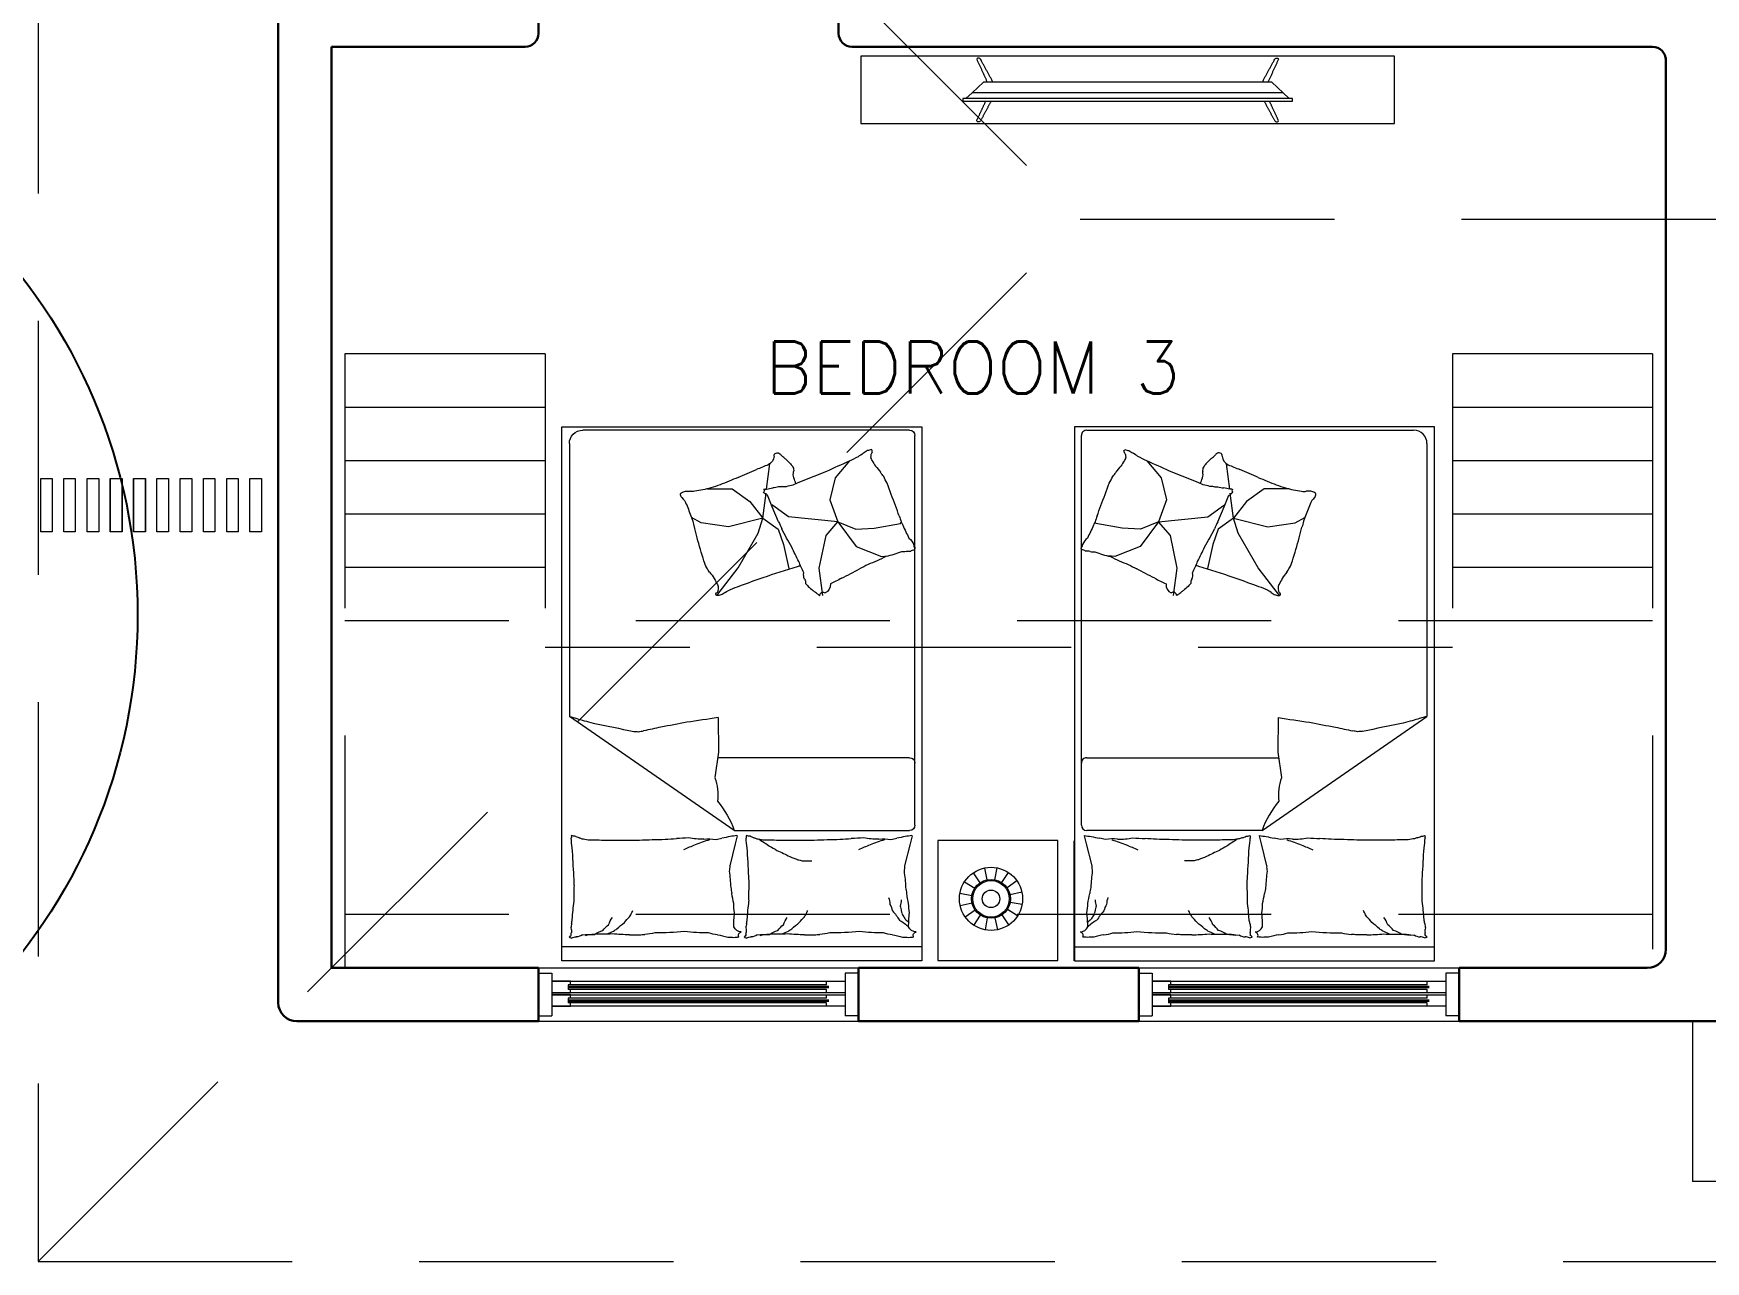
# Model space of a CAD drawing. Header units: metres. Extents: x -44 to 358, y -246 to 48.
# Drawn here: x 83.5 to 89.76, y -115.01 to -110.41 of the extents above; entities that cross this region are included whole.
import ezdxf

# ---------------------------------------------------------------- set-up
doc = ezdxf.new("R2010")
doc.units = ezdxf.units.M
doc.header["$LTSCALE"] = 0.3
doc.linetypes.add('HIDDEN2', pattern=[4.7625, 3.175, -1.5875])
for name, color, linetype, lineweight in [('A-DOOR', 7, 'Continuous', 5), ('A-WALL', 7, 'Continuous', 30), ('MOBILIARIOS', 252, 'Continuous', 0), ('muros bajitos', 252, 'Continuous', 5), ('piscina', 7, 'Continuous', 0), ('puertas', 42, 'Continuous', 0)]:
    doc.layers.add(name, color=color, linetype=linetype, lineweight=lineweight)
doc.layers.add('DIMTEXTO', color=4, linetype='Continuous')
doc.layers.add('TEXTOS', color=4, linetype='Continuous')
doc.layers.add('Techos 1', color=7, linetype='HIDDEN2', lineweight=9, true_color=0x42391a)
doc.styles.add('DIM_FONT', font='SIMPLEX.shx', dxfattribs={"width": 0.8})

# ---------------------------------------------------------------- blocks, each defined once
blk = doc.blocks.new('A$C583d552a')
at = {"layer": 'MOBILIARIOS'}
for p, q in [((1.3494, 2), (0, 2)), ((0, 2), (0, 0)), ((1.3494, 1.9476), (0, 1.9476)), ((1.3494, 0), (1.3494, 2)), ((1.3507, 1.9999), (1.3507, 1.5499)), ((0.6498, 1.5617), (0.6292, 1.6443)), ((1.3052, 1.5617), (1.2845, 1.6443)), ((0.6465, 1.5115), (0.0284, 1.0841)), ((0.6465, 1.5115), (1.3035, 1.5115)), ((0.6573, 1.5317), (0.6498, 1.5617)), ((1.3127, 1.5317), (1.3052, 1.5617)), ((1.3235, 1.4915), (1.3235, 0.0322)), ((0.5876, 1.2184), (0.574, 1.3138)), ((1.3035, 1.2389), (0.5847, 1.2389)), ((0.5859, 1.0883), (0.5876, 1.2184)), ((0.0284, 0.0622), (0.0284, 1.0841)), ((0.5815, 0.6316), (0.6607, 0.5276)), ((0.9781, 0.6317), (0.9643, 0.5286)), ((0.6607, 0.5276), (0.7358, 0.3973)), ((0.8307, 0.4407), (0.8505, 0.5296)), ((0.9643, 0.5286), (0.9901, 0.4065)), ((0.8109, 0.3834), (0.8307, 0.4407)), ((1.0348, 0.355), (1.1036, 0.4478)), ((1.1036, 0.4478), (1.1983, 0.4856)), ((1.1983, 0.4856), (1.2223, 0.4822)), ((0.7358, 0.3973), (0.7536, 0.342)), ((0.7536, 0.342), (0.8109, 0.3834)), ((0.9901, 0.4065), (1.0348, 0.355)), ((1.0348, 0.355), (1.1019, 0.3825)), ((1.1019, 0.3825), (1.1707, 0.379)), ((1.1707, 0.379), (1.2688, 0.3619)), ((0.5223, 0.3597), (0.4863, 0.3397)), ((0.6251, 0.3736), (0.5223, 0.3597)), ((0.7536, 0.342), (0.6251, 0.3736)), ((0.7042, 0.2787), (0.7536, 0.342)), ((0.7536, 0.342), (0.7654, 0.2478)), ((0.8118, 0.3558), (0.7888, 0.2995)), ((0.8491, 0.3361), (0.7992, 0.3)), ((1.0348, 0.355), (0.8491, 0.3361)), ((1.0039, 0.2725), (1.0348, 0.355)), ((1.2688, 0.3619), (1.2721, 0.3554)), ((0.639, 0.2313), (0.7042, 0.2787)), ((0.7888, 0.2995), (0.771, 0.256)), ((0.7992, 0.3), (0.7871, 0.2914)), ((1.0245, 0.19), (1.0039, 0.2725)), ((0.5461, 0.2313), (0.639, 0.2313)), ((0.7672, 0.2331), (0.7791, 0.1385)), ((1.0781, 0.1274), (1.0245, 0.19)), ((0, 0), (1.3494, 0)), ((1.3035, 0.0122), (0.0784, 0.0122))]:
    blk.add_line(p, q, dxfattribs=at)
for centre, radius, start, end in [((0.027, 1.9139), 0.00342, 291.7883, 340.43603), ((0.0287, 1.9085), 0.00232, 340.43603, 101.89306), ((0.0283, 1.9378), 0.0251, 274.30254, 291.7883), ((0.0349, 1.9093), 0.00428, 201.9904, 281.89306), ((0.0034, 1.8889), 0.0328, 338.57902, 8.13348), ((0.0503, 1.8994), 0.0156, 158.57902, 201.9904), ((0.0524, 1.9393), 0.0289, 239.34875, 274.30254), ((0.0496, 1.8568), 0.0539, 59.34875, 84.74081), ((0.0498, 1.0829), 0.8208, 84.74081, 88.09211), ((0.1156, 2.0005), 0.0992, 254.06476, 274.21588), ((0.1813, 1.9817), 0.0992, 233.91364, 254.06476), ((0.14, 0.406), 1.4943, 88.09211, 90.57574), ((0.2341, 1.9449), 0.0992, 216.17665, 233.91364), ((0.2774, 2.1075), 0.234, 242.76041, 249.13972), ((0.2628, 1.0293), 0.8732, 90.57574, 94.80185), ((0.2418, 1.949), 0.0768, 231.61143, 242.76041), ((0.4778, 2.1633), 0.3916, 226.18849, 231.61143), ((0.2669, 2.1919), 0.2897, 267.46141, 274.80185), ((0.3181, 2.0532), 0.1524, 259.81012, 267.46141), ((0.2552, 1.3747), 0.5293, 79.81012, 83.9133), ((0.3489, 0.8466), 1.049, 83.9133, 90), ((0.5498, 1.2129), 0.6827, 90, 97.54685), ((0.6155, 1.6625), 0.2422, 97.54685, 105.74398), ((0.539, 2.2041), 0.3048, 278.43719, 285.74398), ((0.6217, 2.0719), 0.1611, 270, 278.43719), ((0.6748, 1.8579), 0.0342, 94.40021, 153.41948), ((0.663, 2.0011), 0.0904, 258.72762, 270), ((0.6747, 1.9049), 0.0131, 153.41948, 258.72762), ((0.6824, 1.9139), 0.00342, 291.7883, 340.43603), ((0.6841, 1.9085), 0.00232, 340.43603, 101.89306), ((0.6837, 1.9378), 0.0251, 274.30254, 291.7883), ((0.6903, 1.9093), 0.00428, 201.9904, 281.89306), ((0.6587, 1.8889), 0.0328, 338.57902, 8.13348), ((0.7057, 1.8994), 0.0156, 158.57902, 201.9904), ((0.7077, 1.9393), 0.0289, 239.34875, 274.30254), ((0.705, 1.8568), 0.0539, 59.34875, 84.74081), ((0.7051, 1.0829), 0.8208, 84.74081, 88.09211), ((0.771, 2.0005), 0.0992, 254.06476, 274.21588), ((0.8367, 1.9817), 0.0992, 233.91364, 254.06476), ((0.7954, 0.406), 1.4943, 88.09211, 90.57574), ((0.8895, 1.9449), 0.0992, 216.17665, 233.91364), ((0.9328, 2.1075), 0.234, 242.76041, 249.13972), ((0.9182, 1.0293), 0.8732, 90.57574, 94.80185), ((0.8972, 1.949), 0.0768, 231.61143, 242.76041), ((1.1332, 2.1633), 0.3916, 226.18849, 231.61143), ((0.9223, 2.1919), 0.2897, 267.46141, 274.80185), ((0.9735, 2.0532), 0.1524, 259.81012, 267.46141), ((0.9106, 1.3747), 0.5293, 79.81012, 83.9133), ((1.0042, 0.8466), 1.049, 83.9133, 90), ((1.2051, 1.2129), 0.6827, 90, 97.54685), ((1.2709, 1.6625), 0.2422, 97.54685, 105.74398), ((1.1943, 2.2041), 0.3048, 278.43719, 285.74398), ((1.277, 2.0719), 0.1611, 270, 278.43719), ((1.3301, 1.8579), 0.0342, 94.40021, 153.41948), ((1.3183, 2.0011), 0.0904, 258.72762, 270), ((1.3301, 1.9049), 0.0131, 153.41948, 258.72762), ((-0.2067, 1.8253), 0.246, 8.13348, 12.10946), ((0.2334, 1.8867), 0.1983, 187.6809, 192.10946), ((0.951, 1.8987), 0.9131, 183.36875, 187.6809), ((0.2698, 1.8961), 0.0992, 198.43965, 216.17665), ((0.4095, 1.9982), 0.2252, 219.03494, 226.18849), ((0.297, 1.8591), 0.0493, 208.31676, 219.03494), ((0.443, 1.9062), 0.2002, 203.00277, 208.31676), ((1.1362, 1.8735), 0.4918, 180, 186.23236), ((0.8483, 1.7858), 0.204, 170.31563, 180), ((0.4487, 1.8253), 0.246, 8.13348, 12.10946), ((0.8888, 1.8867), 0.1983, 187.6809, 192.10946), ((1.6064, 1.8987), 0.9131, 183.36875, 187.6809), ((0.9252, 1.8961), 0.0992, 198.43965, 216.17665), ((1.0649, 1.9982), 0.2252, 219.03494, 226.18849), ((0.9524, 1.8591), 0.0493, 208.31676, 219.03494), ((1.0983, 1.9062), 0.2002, 203.00277, 208.31676), ((1.1407, 1.9123), 0.1399, 314.90238, 332.60117), ((1.201, 1.9723), 0.1399, 297.20359, 314.90238), ((1.0806, 1.8895), 0.2056, 338.18508, 341.2201), ((1.1386, 1.8881), 0.1511, 334.64488, 338.18508), ((1.2395, 1.8667), 0.0526, 318.55709, 334.64488), ((1.2339, 1.9167), 0.0899, 306.26407, 318.55709), ((1.7915, 1.8735), 0.4918, 180, 186.23236), ((1.5037, 1.7858), 0.204, 170.31563, 180), ((0.7246, 1.7573), 0.6787, 178.36691, 183.36875), ((1.5065, 1.5994), 0.882, 167.80162, 170.31563), ((1.38, 1.7573), 0.6787, 178.36691, 183.36875), ((1.0903, 1.8023), 0.1399, 343.48502, 354.36887), ((1.1053, 1.8529), 0.1399, 332.60117, 343.48502), ((1.2152, 1.8132), 0.0562, 341.2201, 0), ((1.1799, 1.7719), 0.0915, 0, 14.68511), ((2.1618, 1.5994), 0.882, 167.80162, 170.31563), ((1.4103, 1.6447), 1.3652, 176.94504, 178.36691), ((-0.0251, 1.7556), 0.6588, 351.99495, 357.33512), ((0.323, 1.792), 0.3171, 347.80162, 351.99495), ((2.0657, 1.6447), 1.3652, 176.94504, 178.36691), ((0.6302, 1.7556), 0.6588, 351.99495, 357.33512), ((0.9783, 1.792), 0.3171, 347.80162, 351.99495), ((13.6557, 0.85), 13.6356, 176.49514, 176.94504), ((0.5615, 1.6474), 0.0677, 357.33512, 14.04519), ((14.3111, 0.85), 13.6356, 176.49514, 176.94504), ((1.2169, 1.6474), 0.0677, 357.33512, 14.04519), ((0.3558, 1.5209), 0.3212, 170.00164, 176.49514), ((0.162, 0.9067), 0.7387, 64.68893, 66.51559), ((0.2052, 0.888), 0.7387, 66.51559, 68.34226), ((1.0112, 1.5209), 0.3212, 170.00164, 176.49514), ((0.3524, 2.1618), 0.7286, 302.13498, 305.82629), ((0.6394, 1.8508), 0.3126, 296.49848, 302.13498), ((0.2157, 2.8912), 1.4323, 294.32653, 296.49848), ((0.6758, 2.0834), 0.5066, 290.67428, 294.32653), ((0.8804, 1.6796), 0.058, 274.08277, 290.67428), ((0.9178, 1.8969), 0.2721, 266.4448, 274.08277), ((0.8174, 0.9067), 0.7387, 64.68893, 66.51559), ((0.8606, 0.888), 0.7387, 66.51559, 68.34226), ((0.0167, 1.535), 0.0193, 350.00164, 16.69777), ((0.0359, 1.5304), 0.00132, 16.69777, 97.12039), ((0.0616, 1.4467), 0.0875, 97.12039, 106.22115), ((0.086, 1.4654), 0.0767, 106.22115, 117.28412), ((0.0544, 1.5832), 0.0453, 282.86904, 297.28412), ((0.0661, 1.6885), 0.1459, 273.57397, 282.86904), ((0.0928, 2.7103), 1.164, 270.28654, 273.57397), ((0.2622, 7.2662), 5.7185, 269.02962, 270.28654), ((0.4439, 4.9065), 3.3622, 267.39037, 269.02962), ((0.4849, 2.7573), 1.2165, 265.38242, 267.39037), ((0.3621, 0.139), 1.4048, 85.38242, 87.25094), ((0.5213, 1.3138), 0.2301, 87.25094, 101.55856), ((0.2539, 0.8688), 0.7387, 68.34226, 70.57202), ((0.3081, 0.8497), 0.7387, 70.57202, 72.80178), ((0.5487, 1.6886), 0.1459, 263.56595, 281.55856), ((0.6137, 1.6599), 0.1197, 252.61359, 263.56595), ((0.2944, 1.6407), 0.3751, 320.35546, 339.85116), ((0.5624, 1.3144), 0.2297, 72.61359, 80.5159), ((0.6118, 1.2635), 0.2708, 80.5159, 85.91706), ((0.6573, 1.5308), 0.000917, 85.91706, 194.04494), ((0.6721, 1.535), 0.0193, 350.00164, 16.69777), ((0.6913, 1.5304), 0.00132, 16.69777, 97.12039), ((0.717, 1.4467), 0.0875, 97.12039, 106.22115), ((0.7413, 1.4654), 0.0767, 106.22115, 117.28412), ((0.7098, 1.5832), 0.0453, 282.86904, 297.28412), ((0.7215, 1.6885), 0.1459, 273.57397, 282.86904), ((0.7481, 2.7103), 1.164, 270.28654, 273.57397), ((0.9176, 7.2662), 5.7185, 269.02962, 270.28654), ((1.0992, 4.9065), 3.3622, 267.39037, 269.02962), ((1.1402, 2.7573), 1.2165, 265.38242, 267.39037), ((1.0175, 0.139), 1.4048, 85.38242, 87.25094), ((1.1766, 1.3138), 0.2301, 87.25094, 101.55856), ((0.9093, 0.8688), 0.7387, 68.34226, 70.57202), ((0.9635, 0.8497), 0.7387, 70.57202, 72.80178), ((1.204, 1.6886), 0.1459, 263.56595, 281.55856), ((1.269, 1.6599), 0.1197, 252.61359, 263.56595), ((1.2178, 1.3144), 0.2297, 72.61359, 80.5159), ((1.2671, 1.2635), 0.2708, 80.5159, 85.91706), ((1.3035, 1.4915), 0.02, 0, 90), ((1.3126, 1.5308), 0.000917, 85.91706, 194.04494), ((0.4049, 1.3759), 0.1801, 339.85116, 8.13558), ((1.3035, 1.2589), 0.02, 270, 0), ((-0.6395, 5.1029), 4.0646, 280.72756, 282.92554), ((0.2775, 1.1989), 0.0581, 262.26962, 280.72756), ((0.3326, 1.3309), 0.1942, 256.8096, 262.26962), ((-0.2025, -1.3253), 2.5158, 76.8096, 78.32586), ((-0.4754, 2.8487), 1.8351, 285.93519, 287.73639), ((-0.0634, 1.7415), 0.6574, 282.92554, 285.93519), ((-0.0554, -1.4284), 2.588, 78.32586, 80.50498), ((-0.0377, -2.64), 3.7801, 80.50498, 82.308), ((0.5836, 0.6267), 0.0063, 166.71916, 233.42082), ((0.5818, 0.6272), 0.00443, 93.94836, 166.71916), ((0.584, 0.5964), 0.0352, 69.65479, 93.94836), ((0.5753, 0.5731), 0.0601, 51.41461, 69.65479), ((0.989, 0.5924), 0.0452, 127.52874, 134.1274), ((0.9178, 0.6825), 0.0697, 308.81361, 314.1274), ((0.979, 0.6318), 0.0127, 176.75451, 308.81361), ((0.4046, 0.6678), 0.194, 320.29953, 329.09437), ((0.269, 0.749), 0.352, 329.09437, 333.18207), ((0.5715, 0.6103), 0.0142, 10.40739, 53.42082), ((0.548, 0.6079), 0.0393, 333.18207, 345.42909), ((0.5095, 0.5989), 0.0771, 2.72862, 10.40739), ((0.5713, 0.6019), 0.0153, 345.42909, 2.72862), ((0.6622, 0.682), 0.0792, 231.41461, 247.29308), ((0.9548, 1.3811), 0.8371, 247.29308, 249.87133), ((2.4198, 5.3783), 5.0942, 249.87133, 250.91638), ((1.7825, 3.5362), 3.145, 250.91638, 253.39153), ((0.9519, 0.5526), 0.0458, 157.58378, 188.04918), ((0.8913, 0.5833), 0.0226, 324.10643, 8.04918), ((0.8603, 0.6426), 0.0774, 313.52244, 324.10643), ((0.7914, 0.7705), 0.2176, 307.21509, 313.52244), ((0.551, 1.1456), 0.6605, 306.2163, 307.21509), ((1.1835, 0.3162), 0.3825, 126.2163, 127.52874), ((0.9705, 0.59), 0.0359, 356.75451, 62.70976), ((-0.3715, -2.1858), 3.0972, 62.70976, 63.58535), ((1.9796, 2.3551), 2.0162, 242.50014, 243.58535), ((2.4395, -0.112), 2.003, 162.1604, 164.73746), ((0.7199, 0.4414), 0.1965, 153.92651, 162.1604), ((0.6161, 0.4922), 0.081, 140.29953, 153.92651), ((2.3897, -0.2643), 1.6868, 152.91165, 154.94715), ((0.9169, 0.6341), 0.1166, 253.39153, 259.26338), ((1.8174, 0.1204), 1.0054, 154.94715, 157.58378), ((3.933, 5.9445), 6.1019, 242.15178, 242.50014), ((-1.5797, -4.647), 5.8383, 62.15178, 62.50792), ((0.9267, -0.068), 0.6236, 62.50792, 69.25137), ((2.218, -0.3311), 1.5652, 150.06403, 152.91165), ((1.1206, 0.0657), 0.43, 69.25137, 77.37478), ((1.2766, 0.4049), 0.063, 77.37478, 93.38812), ((1.3039, 0.5247), 0.0599, 256.95977, 273.38812), ((1.2519, 0.4743), 0.0755, 310.50865, 333.66682), ((1.3342, 0.5082), 0.0509, 238.30826, 256.95977), ((1.3363, 0.441), 0.0168, 130.50865, 180.96136), ((1.3285, 0.4587), 0.0058, 180.96136, 238.30826), ((2.0972, -0.0186), 1.6481, 164.73746, 166.159), ((0.6261, 0.4627), 0.2143, 330.06403, 337.76452), ((-1.1081, 1.5491), 2.6619, 333.66682, 334.82685), ((-2.0024, 1.284), 2.6619, 338.0627, 339.22273), ((0.3183, 0.4035), 0.1798, 339.22273, 343.68776), ((-0.0327, 0.5062), 0.5454, 343.68776, 346.159), ((2.8163, -0.2212), 1.6481, 160.34158, 161.76311), ((0.7541, 0.5261), 0.5454, 339.29188, 341.76311), ((1.1094, 0.4319), 0.1798, 334.82685, 339.29188), ((0.4618, 0.2524), 0.0168, 134.90453, 185.35724), ((0.4509, 0.2513), 0.0058, 185.35724, 242.70414), ((0.3966, 0.3177), 0.0755, 314.90453, 338.0627), ((0.7778, 0.234), 0.0231, 107.18674, 157.76452), ((3.105, -0.4634), 2.003, 157.76452, 160.34158), ((0.4716, 0.2914), 0.0509, 242.70414, 261.35565), ((0.4729, 0.3003), 0.0599, 261.35565, 277.784), ((0.4895, 0.1786), 0.063, 81.77066, 97.784), ((0.437, -0.1846), 0.43, 73.64725, 81.77066), ((0.3825, -0.3705), 0.6236, 66.9038, 73.64725), ((-1.6631, -5.1672), 5.8383, 66.54766, 66.9038), ((3.0889, 5.7866), 6.1019, 246.54766, 246.89602), ((0.755, 0.2383), 0.00467, 287.18674, 70.62007), ((0.757, 0.2247), 0.0092, 70.62007, 94.25932), ((0.7648, 0.267), 0.034, 262.01776, 274.25932), ((0.8175, 0.4221), 0.1955, 255.1193, 262.01776), ((0.7664, 0.0507), 0.1794, 75.1193, 82.32164), ((0.8181, 0.153), 0.0712, 82.32164, 94.51184), ((0.837, 0.2893), 0.0663, 261.87843, 274.51184), ((0.884, 0.332), 0.1166, 248.99565, 261.87843), ((2.1205, 3.1012), 3.145, 246.5205, 248.99565), ((0.9134, 0.1766), 0.0458, 161.97966, 192.44506), ((1.8259, -0.1202), 1.0054, 160.65521, 161.97966), ((1.3881, 0.1108), 0.1965, 149.53063, 157.76452), ((1.4857, 2.0287), 2.0162, 246.89602, 247.98123), ((-0.4314, -2.7118), 3.0972, 67.10564, 67.98123), ((0.7596, 0.1084), 0.0359, 1.15039, 67.10564), ((0.6958, 0.2845), 0.2176, 311.61098, 317.91833), ((0.7999, 0.1905), 0.0774, 317.91833, 328.50231), ((0.8466, 0.1619), 0.0226, 328.50231, 12.44506), ((3.1078, 4.7998), 5.0942, 245.47545, 246.5205), ((1.4595, 0.8725), 0.8371, 242.8972, 245.47545), ((1.1246, 0.1388), 0.0393, 328.78619, 341.03321), ((0.8746, 0.3294), 0.352, 324.69849, 328.78619), ((1.0363, 0.2819), 0.194, 315.90365, 324.69849), ((1.2644, 0.1288), 0.081, 135.90365, 149.53063), ((0.8082, 0.1094), 0.0127, 181.15039, 313.2095), ((0.7692, 0.1509), 0.0697, 313.2095, 318.52329), ((0.8553, 0.0748), 0.0452, 131.92462, 138.52329), ((1.0806, -0.1762), 0.3825, 130.61218, 131.92462), ((0.4017, 0.6156), 0.6605, 310.61218, 311.61098), ((1.166, 0.1689), 0.0792, 227.01873, 242.8972), ((1.1048, 0.0438), 0.0601, 47.01873, 65.25891), ((1.1455, 0.0526), 0.0352, 65.25891, 89.55248), ((1.143, 0.1188), 0.0153, 341.03321, 358.33274), ((1.0807, 0.1058), 0.0771, 358.33274, 6.01151), ((1.1485, 0.0928), 0.0142, 6.01151, 49.02494), ((1.1645, 0.0832), 0.00443, 89.55248, 162.32327), ((1.1686, 0.0924), 0.0063, 162.32327, 229.02494), ((0.0784, 0.0622), 0.05, 180, 270), ((1.3035, 0.0322), 0.02, 270, 0)]:
    blk.add_arc(centre, radius, start, end, dxfattribs=at)
at = {"layer": 'MOBILIARIOS', "style": 'DIM_FONT', "text_generation_flag": 4, "width": 0.8, "flags": 9}
for tag in ['XSIZE', 'YSIZE']:
    blk.add_attdef(tag, (1.3494, 2), '', height=0.0005, rotation=180, dxfattribs=at)
blk = doc.blocks.new('A$C58f5b6b7')
at = {"layer": 'MOBILIARIOS'}
for points in [[(0, 0.2526), (2, 0.2526), (2, 0), (0, 0)], [(0.382, 0.1596), (0.382, 0.1691), (1.618, 0.1691), (1.618, 0.1596)]]:
    blk.add_lwpolyline(points, close=True, dxfattribs=at)
for points in [[(1.6059, 0.1595), (1.5823, 0.1372), (1, 0.1372), (0.4177, 0.1372), (0.3941, 0.1595)], [(1.5823, 0.1372), (1.54, 0.0973), (0.46, 0.0973), (0.4177, 0.1372)]]:
    blk.add_lwpolyline(points, dxfattribs=at)
for points, degree in [([(0.4512, 0.2382, -0.0047), (0.4469, 0.2461, -0.0047), (0.4415, 0.2461, -0.0047), (0.4325, 0.2461, -0.0047), (0.4368, 0.237, -0.0047)], 3), ([(0.4368, 0.237, -0.0047), (0.4526, 0.2031, -0.0047), (0.4683, 0.1691, -0.0047)], 2), ([(0.4885, 0.1691, -0.0047), (0.4698, 0.2037, -0.0047), (0.4512, 0.2382, -0.0047)], 2), ([(1.5115, 0.1691, -0.0047), (1.5302, 0.2037, -0.0047), (1.5488, 0.2382, -0.0047)], 2), ([(1.5632, 0.237, -0.0047), (1.5474, 0.2031, -0.0047), (1.5317, 0.1691, -0.0047)], 2), ([(1.5488, 0.2382, -0.0047), (1.5531, 0.2461, -0.0047), (1.5585, 0.2461, -0.0047), (1.5675, 0.2461, -0.0047), (1.5632, 0.237, -0.0047)], 3), ([(0.4368, 0.0172, -0.0047), (0.4554, 0.0572, -0.0047), (0.474, 0.0973, -0.0047)], 2), ([(0.4951, 0.0973, -0.0047), (0.4731, 0.0566, -0.0047), (0.4512, 0.016, -0.0047)], 2), ([(1.5049, 0.0973), (1.5269, 0.0566), (1.5488, 0.016)], 2), ([(1.5632, 0.0172), (1.5446, 0.0572), (1.526, 0.0973)], 2)]:
    blk.add_open_spline(points, degree=degree, dxfattribs=at)
for points in [[(0.4512, 0.016, -0.0047), (0.4469, 0.0081, -0.0047), (0.4415, 0.0081, -0.0047), (0.4325, 0.0081, -0.0047), (0.4368, 0.0172, -0.0047)], [(1.5488, 0.016), (1.5531, 0.0081), (1.5585, 0.0081), (1.5675, 0.0081), (1.5632, 0.0172)]]:
    blk.add_open_spline(points, degree=3, knots=[-0.08544201, -0.08544201, -0.08544201, -0.08544201, -0.04272101, 0, 0, 0, 0], dxfattribs=at)
blk = doc.blocks.new('A$Cb50f4bf1')
at = {"layer": 'MOBILIARIOS'}
for p, q in [((0.45, 0.45), (0, 0.45)), ((0, 0.45), (0, 0)), ((0.45, 0), (0.45, 0.45)), ((0.1314, 0.3148), (0.1695, 0.2902)), ((0.1635, 0.348), (0.1893, 0.3107)), ((0.2058, 0.3663), (0.2154, 0.322)), ((0.2519, 0.3671), (0.2438, 0.3224)), ((0.2948, 0.3501), (0.2703, 0.312)), ((0.328, 0.318), (0.2907, 0.2922)), ((0.1144, 0.2719), (0.1591, 0.2638)), ((0.3463, 0.2757), (0.302, 0.2661)), ((0.1152, 0.2258), (0.1595, 0.2353)), ((0.1335, 0.1834), (0.1708, 0.2092)), ((0.1667, 0.1514), (0.1913, 0.1895)), ((0.2981, 0.1535), (0.2723, 0.1908)), ((0.3301, 0.1867), (0.292, 0.2112)), ((0.3471, 0.2296), (0.3025, 0.2377)), ((0.2096, 0.1344), (0.2177, 0.179)), ((0.2557, 0.1352), (0.2462, 0.1795)), ((0, 0), (0.45, 0))]:
    blk.add_line(p, q, dxfattribs=at)
for radius in [0.1182, 0.0729, 0.0684, 0.0328]:
    blk.add_circle((0.2308, 0.2507), radius, dxfattribs=at)
blk = doc.blocks.new('A$C66b1979e')
at = {"layer": 'A-DOOR'}
for p, q in [((0, 0.2), (1.2, 0.2)), ((0, 0.18), (0.05, 0.18)), ((0.05, 0.18), (0.05, 0.02)), ((0.05, 0.15), (1.15, 0.15)), ((1.08, 0.1372), (0.1113, 0.1372)), ((0.1113, 0.1372), (0.1113, 0.1198)), ((1.15, 0.18), (1.15, 0.02)), ((1.2, 0.18), (1.15, 0.18)), ((1.15, 0.107), (0.05, 0.107)), ((0.05, 0.0994), (1.15, 0.0994)), ((1.08, 0.1198), (0.1113, 0.1198)), ((1.08, 0.0866), (0.1113, 0.0866)), ((0.1113, 0.0866), (0.1113, 0.0692)), ((1.08, 0.0692), (0.1113, 0.0692)), ((0, 0.02), (0.05, 0.02)), ((0, 0), (1.2, 0)), ((1.15, 0.0564), (0.05, 0.0564)), ((1.2, 0.02), (1.15, 0.02))]:
    blk.add_line(p, q, dxfattribs=at)
for points in [[(0.12, 0.1372), (0.12, 0.15), (0.05, 0.15), (0.05, 0.107), (0.12, 0.107), (0.12, 0.1198)], [(1.08, 0.1372), (1.08, 0.15), (1.15, 0.15), (1.15, 0.107), (1.08, 0.107), (1.08, 0.1198)], [(0.12, 0.0866), (0.12, 0.0994), (0.05, 0.0994), (0.05, 0.0564), (0.12, 0.0564), (0.12, 0.0692)], [(1.08, 0.0866), (1.08, 0.0994), (1.15, 0.0994), (1.15, 0.0564), (1.08, 0.0564), (1.08, 0.0692)]]:
    blk.add_lwpolyline(points, dxfattribs=at)
at = {"layer": 'piscina', "const_width": 0.01}
for points in [[(0.1113, 0.1285), (1.0887, 0.1285)], [(0.1113, 0.0779), (1.0887, 0.0779)]]:
    blk.add_lwpolyline(points, dxfattribs=at)
blk = doc.blocks.new('PL MUEBLES 2N NASAS 09')
at = {"layer": 'A-WALL', "color": 2}
for p, q in [((216.4618, 43.4363), (216.4618, 37.5753)), ((218.5618, 41.7062), (218.5618, 41.2062)), ((217.4368, 41.2562), (217.4368, 41.2062)), ((216.6618, 41.1562), (216.6618, 37.7053)), ((217.3868, 41.1562), (216.6618, 41.1562)), ((218.6118, 41.1562), (221.6118, 41.1562)), ((221.6618, 41.1162), (221.6618, 37.7753)), ((217.4368, 37.7053), (216.6618, 37.7053)), ((217.4368, 37.7053), (217.4368, 37.5053)), ((219.6868, 37.7053), (218.6368, 37.7053)), ((218.6368, 37.7053), (218.6368, 37.5053)), ((219.6868, 37.7053), (219.6868, 37.5053)), ((221.5918, 37.7053), (220.8868, 37.7053)), ((220.8868, 37.7053), (220.8868, 37.5053)), ((217.4368, 37.5053), (216.5318, 37.5053)), ((219.6868, 37.5053), (218.6368, 37.5053)), ((221.9618, 37.5053), (220.8868, 37.5053))]:
    blk.add_line(p, q, dxfattribs=at)
for centre, radius, start, end in [((217.3868, 41.2062), 0.05, 270, 0), ((218.6118, 41.2062), 0.05, 180, 270), ((221.6118, 41.1062), 0.05, 0, 90), ((221.5918, 37.7753), 0.07, 270, 0), ((216.5318, 37.5753), 0.07, 180, 270)]:
    blk.add_arc(centre, radius, start, end, dxfattribs=at)
at = {"layer": 'muros bajitos', "color": 2}
for p in [(221.7618, 37.5053), (224.0418, 36.9053)]:
    blk.add_line(p, (221.7618, 36.9053), dxfattribs=at)
at = {"layer": 'puertas', "color": 2}
for points in [[(215.5718, 39.5391), (215.615, 39.5391), (215.615, 39.3391), (215.5718, 39.3391)], [(215.6583, 39.5391), (215.7015, 39.5391), (215.7015, 39.3391), (215.6583, 39.3391)], [(215.7458, 39.5391), (215.7891, 39.5391), (215.7891, 39.3391), (215.7458, 39.3391)], [(215.8323, 39.5391), (215.8756, 39.5391), (215.8756, 39.3391), (215.8323, 39.3391)], [(215.8333, 39.5391), (215.8766, 39.5391), (215.8766, 39.3391), (215.8333, 39.3391)], [(215.9199, 39.5391), (215.9631, 39.5391), (215.9631, 39.3391), (215.9199, 39.3391)], [(215.9209, 39.5391), (215.9641, 39.5391), (215.9641, 39.3391), (215.9209, 39.3391)], [(216.0074, 39.5391), (216.0507, 39.5391), (216.0507, 39.3391), (216.0074, 39.3391)], [(216.0949, 39.5391), (216.1382, 39.5391), (216.1382, 39.3391), (216.0949, 39.3391)], [(216.1815, 39.5391), (216.2247, 39.5391), (216.2247, 39.3391), (216.1815, 39.3391)], [(216.269, 39.5391), (216.3123, 39.5391), (216.3123, 39.3391), (216.269, 39.3391)], [(216.3555, 39.5391), (216.3988, 39.5391), (216.3988, 39.3391), (216.3555, 39.3391)]]:
    blk.add_lwpolyline(points, close=True, dxfattribs=at)
at = {"layer": 'Techos 1', "color": 2}
for p, q in [((215.5618, 44.4162), (215.5618, 36.6053)), ((215.5618, 44.4162), (219.4673, 40.5107)), ((215.5618, 36.6053), (219.4673, 40.5107)), ((219.4673, 40.5107), (226.0673, 40.5107)), ((217.4618, 40.0053), (216.7118, 40.0053)), ((216.7118, 40.0053), (216.7118, 37.7053)), ((217.4618, 40.0053), (217.4618, 38.9053)), ((220.8618, 40.0053), (220.8618, 38.9053)), ((221.6118, 40.0053), (220.8618, 40.0053)), ((221.6118, 40.0053), (221.6118, 37.7753)), ((217.4618, 39.8053), (216.7118, 39.8053)), ((221.6118, 39.8053), (220.8618, 39.8053)), ((217.4618, 39.6053), (216.7118, 39.6053)), ((221.6118, 39.6053), (220.8618, 39.6053)), ((217.4618, 39.4053), (216.7118, 39.4053)), ((221.6118, 39.4053), (220.8618, 39.4053)), ((217.4618, 39.2053), (216.7118, 39.2053)), ((221.6118, 39.2053), (220.8618, 39.2053)), ((221.6118, 39.0053), (216.7118, 39.0053)), ((220.8618, 38.9053), (217.4618, 38.9053)), ((221.6118, 37.9053), (216.7118, 37.9053)), ((215.5618, 36.6053), (235.4118, 36.6053))]:
    blk.add_line(p, q, dxfattribs=at)
at = {"color": 2}
for p in [(217.4368, 37.5053), (219.6868, 37.5053)]:
    blk.add_blockref('A$C66b1979e', p, dxfattribs=at)
at = {"layer": 'MOBILIARIOS', "color": 2, "xscale": -1, "rotation": 180}
for name, p in [('A$C58f5b6b7', (218.6447, 41.1215)), ('A$C583d552a', (217.5244, 39.7319))]:
    blk.add_blockref(name, p, dxfattribs=at)
at = {"layer": 'MOBILIARIOS', "color": 2}
for name, p, rotation in [('A$C583d552a', (220.7949, 39.7319), 179.9999999999999), ('A$Cb50f4bf1', (219.3836, 37.7333), 89.99999999999993)]:
    blk.add_blockref(name, p, dxfattribs=dict(at, rotation=rotation))
at = {"layer": 'TEXTOS', "color": 2, "insert": (218.2872, 39.8573), "char_height": 0.195, "width": 2.245131, "attachment_point": 7}
blk.add_mtext('{\\Fromans|c0;BEDROOM 3}', dxfattribs=at)

msp = doc.modelspace()

# ---------------------------------------------------------------- linework, layer by layer
at = {"layer": 'DIMTEXTO', "color": 6, "ltscale": 0.2}
msp.add_circle((81.8220134, -112.5919742), 2.0642747, dxfattribs=at)

# ---------------------------------------------------------------- block references
msp.add_blockref('PL MUEBLES 2N NASAS 09', (-132.0484004, -151.6197483))

doc.saveas('drawing.dxf')
